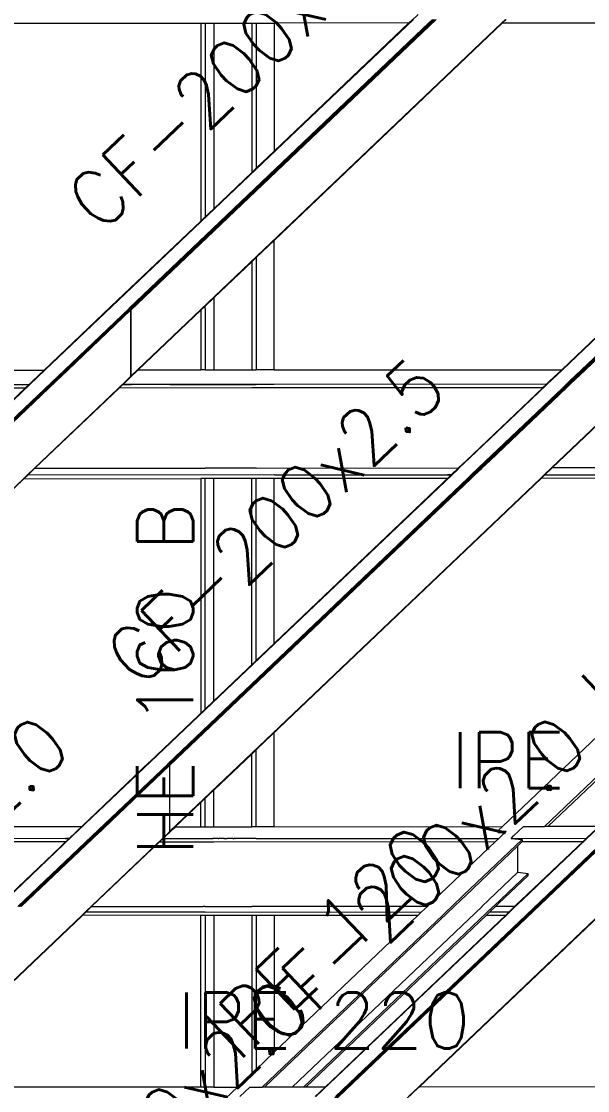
# Model space of a CAD drawing. Header units: millimetres. Extents: x 0 to 42, y 0 to 29.7.
# Drawn here: x 14.018 to 15.572, y 18.514 to 21.444 of the extents above; entities that cross this region are included whole.
import ezdxf
from ezdxf.enums import TextEntityAlignment as Align

# ---------------------------------------------------------------- set-up
doc = ezdxf.new("R2010")
doc.units = ezdxf.units.MM
doc.layers.add('BARRAS_DE_ACERO', color=7, linetype='Continuous', lineweight=9)
doc.layers.add('REFERENCIA_DE_LAS_BARRAS', color=2, linetype='Continuous', lineweight=9)
doc.styles.add('CYPETXT', font='romans__.ttf', dxfattribs={"height": 0.2})

msp = doc.modelspace()

# ---------------------------------------------------------------- linework, layer by layer
at = {"layer": 'BARRAS_DE_ACERO'}
for p, q in [((16.81697, 21.68889), (15.55566, 20.48932)), ((16.8249, 21.68889), (15.56359, 20.48932)), ((14.26511, 20.66251), (15.10682, 21.46304)), ((15.094, 21.44928), (14.26681, 20.66258)), ((15.15684, 21.44931), (14.31911, 20.65258)), ((15.08146, 21.4395), (15.09174, 21.44928)), ((15.14897, 21.44929), (15.13871, 21.43953)), ((15.14383, 21.44175), (15.15177, 21.44931)), ((15.33667, 21.43965), (15.34694, 21.44941)), ((15.33823, 21.43965), (15.34849, 21.44941)), ((15.34895, 21.44941), (15.33869, 21.43965)), ((13.91961, 21.4388), (14.51051, 21.43916)), ((15.14383, 21.44175), (14.31785, 20.6562)), ((14.31881, 20.65449), (15.14893, 21.44397)), ((14.33355, 20.48416), (15.33823, 21.43965)), ((14.51051, 21.43916), (14.52288, 21.43917)), ((14.51051, 21.43916), (14.51051, 20.89651)), ((14.52288, 21.43917), (14.52288, 20.90827)), ((14.54636, 21.43918), (14.65032, 21.43924)), ((14.66268, 21.43925), (14.71212, 21.43928)), ((15.33869, 21.43965), (14.71212, 20.84375)), ((15.33869, 21.43965), (15.82384, 21.43995)), ((15.50306, 20.48929), (15.96364, 20.92733)), ((14.26407, 20.66213), (14.51051, 20.89651)), ((14.66268, 20.79673), (14.65032, 20.78497)), ((14.66268, 20.79673), (14.66268, 20.48877)), ((15.82384, 20.79652), (15.5008, 20.48929)), ((14.0811, 20.48842), (14.26328, 20.66168)), ((14.26467, 20.66247), (14.26511, 20.66251)), ((14.26631, 20.66263), (14.26681, 20.66258)), ((14.52288, 20.66377), (14.54636, 20.6861)), ((15.68063, 20.65973), (15.50142, 20.48929)), ((14.13894, 20.48845), (14.31645, 20.65727)), ((14.31909, 20.65305), (14.14603, 20.48845)), ((14.31625, 20.65733), (14.31482, 20.65776)), ((14.31785, 20.6562), (14.31784, 20.65621)), ((14.31909, 20.65268), (14.31911, 20.65258)), ((14.31909, 20.65268), (14.31909, 20.47178)), ((14.31911, 20.48856), (14.31911, 20.65258)), ((14.51051, 20.65201), (14.51051, 20.48868)), ((15.73486, 20.65748), (15.55805, 20.48932)), ((15.56083, 20.48932), (15.73708, 20.65694)), ((15.7361, 20.65117), (15.56593, 20.48932)), ((13.3988, 20.488), (14.0811, 20.48842)), ((13.82565, 20.19049), (14.13894, 20.48845)), ((14.13679, 20.48845), (13.85476, 20.22022)), ((14.14145, 20.48845), (13.85959, 20.22038)), ((14.14394, 20.48845), (13.86077, 20.21914)), ((14.08313, 20.48842), (14.04139, 20.44872)), ((14.04895, 20.45784), (14.0811, 20.48842)), ((14.04951, 20.45784), (14.08166, 20.48842)), ((14.14603, 20.48845), (14.11387, 20.45787)), ((14.33355, 20.48416), (14.31885, 20.47018)), ((14.31911, 20.47188), (14.31911, 20.48856)), ((14.52288, 20.48869), (14.51051, 20.48868)), ((14.71212, 20.4888), (14.66268, 20.48877)), ((14.71212, 20.4888), (15.5008, 20.48929)), ((15.4597, 20.44961), (15.50142, 20.48929)), ((15.50306, 20.48929), (15.46043, 20.44875)), ((15.46864, 20.4587), (15.5008, 20.48929)), ((15.51906, 20.44959), (15.56083, 20.48932)), ((15.52416, 20.44959), (15.56593, 20.48932)), ((15.52589, 20.45873), (15.55805, 20.48932)), ((15.53143, 20.45873), (15.56359, 20.48932)), ((14.04951, 20.45784), (13.79925, 20.21983)), ((13.86176, 20.2181), (14.11387, 20.45787)), ((14.28513, 20.4391), (14.30499, 20.45799)), ((14.29699, 20.44909), (14.30635, 20.45799)), ((14.29716, 20.4489), (14.30672, 20.45799)), ((14.30623, 20.45917), (14.30499, 20.45799)), ((14.31909, 20.4714), (14.30623, 20.45917)), ((14.30672, 20.45799), (14.31799, 20.46871)), ((14.31847, 20.46938), (14.31843, 20.46934)), ((14.31843, 20.46933), (14.31843, 20.46934)), ((14.31877, 20.4698), (14.31885, 20.47018)), ((14.31885, 20.47018), (14.31909, 20.4714)), ((14.31909, 20.47178), (14.31909, 20.4714)), ((15.53143, 20.45873), (15.28395, 20.22337)), ((15.46864, 20.4587), (15.45908, 20.44961)), ((15.52589, 20.45873), (15.51634, 20.44965)), ((15.54591, 20.28961), (15.7194, 20.4546)), ((14.0291, 20.43896), (12.86759, 20.43826)), ((13.79792, 20.21909), (14.0291, 20.43896)), ((14.04139, 20.44872), (13.79995, 20.2191)), ((14.03938, 20.44874), (14.0291, 20.43896)), ((14.05467, 20.21992), (14.28513, 20.4391)), ((14.05556, 20.21948), (14.29699, 20.44909)), ((14.28693, 20.4391), (14.05575, 20.21924)), ((14.28693, 20.4391), (14.29698, 20.44866)), ((14.65032, 20.43932), (14.28693, 20.4391)), ((14.29698, 20.44866), (14.29712, 20.44886)), ((14.53724, 20.44905), (14.29716, 20.4489)), ((14.51051, 20.44899), (14.32033, 20.44887)), ((14.4258, 20.44895), (14.51811, 20.44901)), ((14.53289, 20.44901), (14.65612, 20.44907)), ((14.53289, 20.44901), (14.5329, 20.44902)), ((14.53724, 20.44902), (14.5329, 20.44902)), ((14.53724, 20.44905), (14.66268, 20.44912)), ((14.65613, 20.44909), (14.53724, 20.44902)), ((15.44878, 20.43981), (14.65032, 20.43932)), ((14.65612, 20.44907), (14.65614, 20.44907)), ((14.65859, 20.4491), (14.65613, 20.44909)), ((14.65859, 20.4491), (14.66268, 20.4491)), ((15.45905, 20.44958), (14.66268, 20.4491)), ((14.7121, 20.44915), (14.66268, 20.44912)), ((15.45908, 20.44961), (14.7121, 20.44915)), ((15.23952, 20.2408), (15.44878, 20.43981)), ((15.27249, 20.22001), (15.50364, 20.43984)), ((15.27488, 20.22001), (15.51154, 20.44508)), ((15.27912, 20.22139), (15.51906, 20.44959)), ((15.30465, 20.24083), (15.51391, 20.43984)), ((15.39381, 20.38694), (15.4597, 20.44961)), ((15.39639, 20.38784), (15.46043, 20.44875)), ((15.44934, 20.44034), (15.44878, 20.43981)), ((15.45905, 20.44958), (15.45903, 20.44956)), ((15.45905, 20.44958), (15.45908, 20.44961)), ((15.70602, 20.43996), (15.47487, 20.22013)), ((15.50364, 20.43984), (15.51395, 20.44965)), ((15.51628, 20.44959), (15.51154, 20.44508)), ((15.52416, 20.44959), (15.51391, 20.43984)), ((15.51634, 20.44965), (15.51628, 20.44959)), ((15.54601, 20.28824), (15.71569, 20.4496)), ((15.39381, 20.38694), (15.24022, 20.24087)), ((15.39639, 20.38784), (15.24877, 20.24745)), ((15.47286, 20.22013), (15.54591, 20.28961)), ((15.47464, 20.22036), (15.54601, 20.28824)), ((14.05467, 20.21992), (14.03412, 20.20038)), ((14.05556, 20.21948), (14.03571, 20.2006)), ((14.05575, 20.21924), (14.03591, 20.20037)), ((14.05575, 20.21924), (14.52289, 20.21952)), ((14.66275, 20.21961), (14.52289, 20.21952)), ((15.2176, 20.21995), (15.19777, 20.20109)), ((15.21825, 20.21997), (15.21992, 20.22156)), ((15.21964, 20.22188), (15.21963, 20.22188)), ((15.21989, 20.21997), (15.24877, 20.24745)), ((15.21992, 20.22156), (15.24022, 20.24087)), ((15.25264, 20.20113), (15.27246, 20.21998)), ((15.25503, 20.20113), (15.27488, 20.22001)), ((15.25782, 20.20113), (15.27767, 20.22001)), ((15.28039, 20.21998), (15.26057, 20.20113)), ((15.26287, 20.2011), (15.2815, 20.21882)), ((15.27249, 20.22001), (15.27246, 20.21998)), ((15.27912, 20.22139), (15.27767, 20.22001)), ((15.28042, 20.22001), (15.28039, 20.21998)), ((15.28042, 20.22001), (15.28242, 20.22191)), ((15.28395, 20.22337), (15.28242, 20.22191)), ((15.28275, 20.22001), (15.30465, 20.24083)), ((15.47283, 20.2201), (15.45299, 20.20124)), ((15.45453, 20.20124), (15.4744, 20.22013)), ((15.47283, 20.2201), (15.47286, 20.22013)), ((15.4744, 20.22013), (15.47464, 20.22036)), ((16.02605, 20.22043), (15.47484, 20.2201)), ((15.47487, 20.22013), (15.47484, 20.2201)), ((14.02385, 20.19061), (13.0207, 19.23656)), ((13.3988, 19.59445), (14.02564, 20.19061)), ((13.67006, 19.85284), (14.02521, 20.19061)), ((14.03412, 20.20038), (14.02385, 20.19061)), ((14.02521, 20.19061), (14.03295, 20.19797)), ((14.02564, 20.19061), (14.03591, 20.20037)), ((14.02564, 20.19061), (14.51051, 20.1909)), ((14.03295, 20.19797), (14.03548, 20.20038)), ((14.03571, 20.2006), (14.03548, 20.20038)), ((14.71293, 20.20078), (14.03591, 20.20037)), ((15.2127, 20.21469), (14.37115, 19.41433)), ((15.24235, 20.19134), (14.4204, 19.40962)), ((14.42229, 19.40915), (15.24474, 20.19134)), ((14.42485, 19.40631), (15.25028, 20.19134)), ((14.42515, 19.22369), (15.4427, 20.19146)), ((14.42515, 19.40439), (15.25261, 20.19134)), ((14.43731, 19.23382), (15.45208, 20.19891)), ((14.51051, 20.1909), (14.51051, 19.54747)), ((14.65032, 19.62335), (15.24753, 20.19134)), ((15.44473, 20.19146), (14.71212, 19.49471)), ((15.18748, 20.20108), (15.19777, 20.20109)), ((15.19775, 20.20107), (15.18749, 20.19131)), ((15.19775, 20.20107), (15.19777, 20.20109)), ((15.2139, 20.21428), (15.20003, 20.20109)), ((15.25261, 20.2011), (15.24235, 20.19134)), ((15.24474, 20.19134), (15.255, 20.2011)), ((15.24753, 20.19134), (15.25779, 20.2011)), ((15.25583, 20.19662), (15.25028, 20.19134)), ((15.25264, 20.20113), (15.25261, 20.2011)), ((15.26287, 20.2011), (15.25261, 20.19134)), ((15.25503, 20.20113), (15.255, 20.2011)), ((15.25583, 20.19662), (15.26054, 20.2011)), ((15.25782, 20.20113), (15.25779, 20.2011)), ((15.26054, 20.2011), (15.26057, 20.20113)), ((15.45297, 20.20122), (15.4427, 20.19146)), ((15.45499, 20.20122), (15.44473, 20.19146)), ((15.45451, 20.20122), (15.45208, 20.19891)), ((15.45297, 20.20122), (15.45299, 20.20124)), ((15.45451, 20.20122), (15.45453, 20.20124)), ((15.46318, 19.23734), (16.46703, 20.19208)), ((14.71212, 19.73921), (14.66268, 19.69219)), ((14.66268, 19.69219), (14.65032, 19.68043)), ((14.65032, 19.68043), (14.54636, 19.58156)), ((14.42389, 19.40801), (14.65032, 19.62335)), ((14.54636, 19.58156), (14.52288, 19.55923)), ((14.36899, 19.41265), (14.14982, 19.20421)), ((14.36932, 19.4135), (14.18329, 19.23657)), ((14.2118, 19.21076), (14.42086, 19.40958)), ((14.21395, 19.21076), (14.42249, 19.40909)), ((14.42388, 19.40802), (14.21647, 19.21076)), ((14.42507, 19.40481), (14.22419, 19.21374)), ((14.36899, 19.41265), (14.37071, 19.41429)), ((14.36932, 19.4135), (14.37014, 19.41397)), ((14.42086, 19.40958), (14.4204, 19.40962)), ((14.42229, 19.40915), (14.42086, 19.40958)), ((14.42481, 19.40654), (14.42485, 19.40631)), ((14.42513, 19.40487), (14.42485, 19.40631)), ((14.42513, 19.4045), (14.42515, 19.40439)), ((14.18329, 19.23657), (13.3988, 19.23609)), ((14.14927, 19.20422), (14.18329, 19.23657)), ((14.19426, 19.00365), (14.42512, 19.22321)), ((14.42453, 19.22122), (14.43448, 19.23067)), ((14.42489, 19.22201), (14.43731, 19.23382)), ((14.42512, 19.22319), (14.42489, 19.22201)), ((14.42512, 19.22321), (14.42512, 19.22319)), ((14.42513, 19.2367), (14.42513, 19.22361)), ((14.42513, 19.22361), (14.42515, 19.22369)), ((14.43448, 19.23067), (14.44002, 19.23595)), ((14.44002, 19.23595), (14.4408, 19.23669)), ((14.44082, 19.23671), (14.4408, 19.23669)), ((14.44082, 19.23671), (14.44084, 19.23671)), ((14.51051, 19.23675), (14.52288, 19.23676)), ((14.52288, 19.23676), (14.54636, 19.23677)), ((14.54636, 19.23677), (14.65032, 19.23683)), ((14.66268, 19.23684), (14.65032, 19.23683)), ((14.71212, 19.23687), (15.33823, 19.23725)), ((15.32677, 19.22107), (15.32677, 19.22636)), ((15.34865, 19.22416), (15.34542, 19.22109)), ((15.34865, 19.22416), (15.34718, 19.22431)), ((15.3961, 19.23729), (15.36894, 19.21146)), ((15.39443, 19.03746), (15.60467, 19.23742)), ((15.40306, 18.99466), (15.65834, 19.23745)), ((15.46318, 19.23734), (15.45398, 19.23733)), ((15.60265, 19.23742), (15.46318, 19.23734)), ((14.13999, 19.19539), (13.23304, 19.19484)), ((13.95333, 19.01787), (14.13999, 19.19539)), ((14.14982, 19.20421), (13.9541, 19.01807)), ((13.97816, 19.03955), (14.15814, 19.21073)), ((14.2118, 19.21076), (14.00904, 19.01792)), ((14.01118, 19.01792), (14.21395, 19.21076)), ((14.0137, 19.01792), (14.21647, 19.21076)), ((14.0162, 19.01792), (14.21896, 19.21076)), ((14.01828, 19.01792), (14.21339, 19.20347)), ((14.13865, 19.20419), (14.1386, 19.20419)), ((14.13865, 19.20419), (14.13998, 19.20419)), ((14.14925, 19.2042), (14.13999, 19.19539)), ((14.22099, 19.21071), (14.21339, 19.20347)), ((14.21896, 19.21076), (14.22, 19.21175)), ((14.221, 19.21071), (14.22099, 19.21071)), ((14.22179, 19.21147), (14.221, 19.21071)), ((14.22378, 19.21336), (14.22259, 19.21223)), ((14.22418, 19.21374), (14.22378, 19.21336)), ((14.22419, 19.21374), (14.22418, 19.21374)), ((14.4069, 19.20417), (14.39783, 19.19554)), ((14.39783, 19.19554), (14.51051, 19.19561)), ((14.40703, 19.20436), (14.4069, 19.20417)), ((14.42126, 19.21789), (14.40703, 19.20436)), ((14.40703, 19.20436), (14.54271, 19.20444)), ((14.42126, 19.21789), (14.42357, 19.22009)), ((14.42357, 19.22009), (14.42403, 19.22052)), ((14.42403, 19.22052), (14.42449, 19.22116)), ((14.42453, 19.22122), (14.42449, 19.22116)), ((14.42481, 19.22161), (14.42453, 19.22122)), ((14.51051, 19.19561), (14.54636, 19.19563)), ((14.54283, 19.20444), (14.54282, 19.20444)), ((14.54288, 19.20444), (14.54283, 19.20444)), ((14.54288, 19.20444), (14.54292, 19.20444)), ((14.54292, 19.20444), (14.54293, 19.20444)), ((14.54293, 19.20444), (14.54298, 19.20444)), ((14.54312, 19.20444), (14.54308, 19.20444)), ((14.54313, 19.20444), (14.54312, 19.20444)), ((14.54313, 19.20444), (14.54318, 19.20444)), ((14.54318, 19.20444), (14.54323, 19.20444)), ((14.54328, 19.20444), (14.54327, 19.20444)), ((14.54338, 19.20444), (14.54343, 19.20444)), ((14.54343, 19.20444), (14.54348, 19.20444)), ((14.54352, 19.20444), (14.54348, 19.20444)), ((14.54352, 19.20444), (14.54353, 19.20444)), ((14.54353, 19.20444), (14.54358, 19.20444)), ((14.54358, 19.20444), (14.54362, 19.20444)), ((14.54362, 19.20444), (14.54363, 19.20444)), ((14.54363, 19.20444), (14.54368, 19.20444)), ((14.54368, 19.20444), (14.54373, 19.20444)), ((14.54373, 19.20444), (14.54377, 19.20444)), ((14.54377, 19.20444), (14.54378, 19.20444)), ((14.54378, 19.20444), (14.54383, 19.20444)), ((14.54383, 19.20444), (14.54387, 19.20444)), ((14.54393, 19.20444), (14.54398, 19.20444)), ((14.54398, 19.20444), (14.54402, 19.20444)), ((14.54403, 19.20444), (14.54402, 19.20444)), ((14.54408, 19.20444), (14.54403, 19.20444)), ((14.54408, 19.20444), (14.54412, 19.20444)), ((14.54412, 19.20444), (14.54413, 19.20444)), ((14.54418, 19.20444), (14.54413, 19.20444)), ((14.54418, 19.20444), (14.54423, 19.20444)), ((14.54423, 19.20444), (14.54427, 19.20444)), ((14.54428, 19.20444), (14.54427, 19.20444)), ((14.54428, 19.20444), (14.54433, 19.20444)), ((14.54433, 19.20444), (14.54437, 19.20444)), ((14.54437, 19.20444), (14.54438, 19.20444)), ((14.54443, 19.20444), (14.54438, 19.20444)), ((14.54443, 19.20444), (14.54448, 19.20444)), ((14.54448, 19.20444), (14.54452, 19.20444)), ((14.54453, 19.20444), (14.54452, 19.20444)), ((14.54468, 19.20444), (14.54463, 19.20444)), ((14.54468, 19.20444), (14.54473, 19.20444)), ((14.54473, 19.20444), (14.54477, 19.20444)), ((14.54478, 19.20444), (14.54477, 19.20444)), ((14.54478, 19.20444), (14.54483, 19.20444)), ((14.54483, 19.20444), (14.54487, 19.20444)), ((14.54487, 19.20444), (14.54488, 19.20444)), ((14.54493, 19.20444), (14.54488, 19.20444)), ((14.54493, 19.20444), (14.54498, 19.20444)), ((14.54503, 19.20444), (14.54502, 19.20444)), ((14.54518, 19.20444), (14.54513, 19.20444)), ((14.54523, 19.20444), (14.54518, 19.20444)), ((14.54523, 19.20444), (14.54527, 19.20444)), ((14.54528, 19.20444), (14.54527, 19.20444)), ((14.54528, 19.20444), (14.54533, 19.20444)), ((14.54533, 19.20444), (14.54537, 19.20444)), ((14.54537, 19.20444), (14.54538, 19.20444)), ((14.54543, 19.20444), (14.54538, 19.20444)), ((14.54543, 19.20444), (14.54548, 19.20444)), ((14.54548, 19.20444), (14.54552, 19.20444)), ((14.54553, 19.20444), (14.54552, 19.20444)), ((14.54553, 19.20444), (14.54558, 19.20444)), ((14.54558, 19.20444), (14.54562, 19.20444)), ((14.54562, 19.20444), (14.54563, 19.20444)), ((14.54568, 19.20444), (14.54563, 19.20444)), ((14.54568, 19.20444), (14.54573, 19.20444)), ((14.54573, 19.20444), (14.54577, 19.20444)), ((14.54583, 19.20444), (14.54587, 19.20444)), ((14.54587, 19.20444), (14.54588, 19.20444)), ((14.54593, 19.20444), (14.54588, 19.20444)), ((14.54598, 19.20444), (14.54593, 19.20444)), ((14.54603, 19.20444), (14.54598, 19.20444)), ((14.54613, 19.20444), (14.54603, 19.20444)), ((14.54698, 19.20444), (14.54613, 19.20444)), ((14.54698, 19.20444), (14.54741, 19.20444)), ((14.54772, 19.20444), (14.54741, 19.20444)), ((14.54802, 19.20444), (14.54772, 19.20444)), ((14.54832, 19.20444), (14.54802, 19.20444)), ((14.54862, 19.20444), (14.54832, 19.20444)), ((14.54892, 19.20444), (14.54862, 19.20444)), ((14.54922, 19.20444), (14.54892, 19.20444)), ((14.54952, 19.20444), (14.54922, 19.20444)), ((14.54982, 19.20444), (14.54952, 19.20444)), ((14.55012, 19.20444), (14.54982, 19.20444)), ((14.55042, 19.20444), (14.55012, 19.20444)), ((14.55072, 19.20444), (14.55042, 19.20444)), ((14.55102, 19.20444), (14.55072, 19.20444)), ((14.55132, 19.20444), (14.55102, 19.20444)), ((14.55162, 19.20444), (14.55132, 19.20444)), ((14.55192, 19.20444), (14.55162, 19.20444)), ((14.55222, 19.20444), (14.55192, 19.20444)), ((14.55252, 19.20444), (14.55222, 19.20444)), ((14.55282, 19.20444), (14.55252, 19.20444)), ((14.55311, 19.20444), (14.55282, 19.20444)), ((14.5534, 19.20444), (14.55311, 19.20444)), ((14.55369, 19.20444), (14.5534, 19.20444)), ((14.55398, 19.20444), (14.55369, 19.20444)), ((14.55427, 19.20444), (14.55398, 19.20444)), ((14.55456, 19.20444), (14.55427, 19.20444)), ((14.55485, 19.20444), (14.55456, 19.20444)), ((14.55514, 19.20444), (14.55485, 19.20444)), ((14.55543, 19.20444), (14.55514, 19.20444)), ((14.55572, 19.20444), (14.55543, 19.20444)), ((14.55601, 19.20444), (14.55572, 19.20444)), ((14.5563, 19.20444), (14.55601, 19.20444)), ((14.55659, 19.20444), (14.5563, 19.20444)), ((14.55687, 19.20444), (14.55659, 19.20444)), ((14.55715, 19.20444), (14.55687, 19.20444)), ((14.55743, 19.20444), (14.55715, 19.20444)), ((14.55771, 19.20444), (14.55743, 19.20444)), ((14.55799, 19.20444), (14.55771, 19.20444)), ((14.55827, 19.20444), (14.55799, 19.20444)), ((14.55855, 19.20444), (14.55827, 19.20444)), ((14.55855, 19.20444), (14.5602, 19.20444)), ((14.56037, 19.20444), (14.5602, 19.20444)), ((14.56128, 19.20444), (14.56037, 19.20444)), ((14.56155, 19.20444), (14.56128, 19.20444)), ((14.56182, 19.20444), (14.56155, 19.20444)), ((14.56209, 19.20444), (14.56182, 19.20444)), ((14.56236, 19.20444), (14.56209, 19.20444)), ((14.56263, 19.20444), (14.56236, 19.20444)), ((14.5629, 19.20444), (14.56263, 19.20444)), ((14.56317, 19.20444), (14.5629, 19.20444)), ((14.56344, 19.20444), (14.56317, 19.20444)), ((14.56371, 19.20444), (14.56344, 19.20444)), ((14.56398, 19.20444), (14.56371, 19.20444)), ((14.56425, 19.20444), (14.56398, 19.20444)), ((14.56452, 19.20444), (14.56425, 19.20444)), ((14.56479, 19.20444), (14.56452, 19.20444)), ((14.56506, 19.20444), (14.56479, 19.20444)), ((14.56533, 19.20444), (14.56506, 19.20444)), ((14.56559, 19.20444), (14.56533, 19.20444)), ((14.56585, 19.20444), (14.56559, 19.20444)), ((14.5661, 19.20444), (14.56585, 19.20444)), ((14.56635, 19.20444), (14.5661, 19.20444)), ((14.5666, 19.20444), (14.56635, 19.20444)), ((14.56685, 19.20444), (14.5666, 19.20444)), ((14.5671, 19.20444), (14.56685, 19.20444)), ((14.56735, 19.20444), (14.5671, 19.20444)), ((14.5676, 19.20444), (14.56735, 19.20444)), ((14.56785, 19.20444), (14.5676, 19.20444)), ((14.5681, 19.20444), (14.56785, 19.20444)), ((14.56835, 19.20444), (14.5681, 19.20444)), ((14.5686, 19.20444), (14.56835, 19.20444)), ((14.56885, 19.20444), (14.5686, 19.20444)), ((14.5691, 19.20444), (14.56885, 19.20444)), ((14.56935, 19.20444), (14.5691, 19.20444)), ((14.5696, 19.20444), (14.56935, 19.20444)), ((14.56985, 19.20444), (14.5696, 19.20444)), ((14.5701, 19.20444), (14.56985, 19.20444)), ((14.57035, 19.20444), (14.5701, 19.20444)), ((14.5706, 19.20444), (14.57035, 19.20444)), ((14.57085, 19.20444), (14.5706, 19.20444)), ((14.5711, 19.20444), (14.57085, 19.20444)), ((14.57135, 19.20444), (14.5711, 19.20444)), ((14.5716, 19.20444), (14.57135, 19.20444)), ((14.57185, 19.20444), (14.5716, 19.20444)), ((14.5721, 19.20444), (14.57185, 19.20444)), ((14.57235, 19.20444), (14.5721, 19.20444)), ((14.57259, 19.20444), (14.57235, 19.20444)), ((14.57283, 19.20444), (14.57259, 19.20444)), ((14.57307, 19.20444), (14.57283, 19.20444)), ((14.57331, 19.20444), (14.57307, 19.20444)), ((14.57355, 19.20444), (14.57331, 19.20444)), ((14.57379, 19.20444), (14.57355, 19.20444)), ((14.57403, 19.20444), (14.57379, 19.20444)), ((14.57427, 19.20444), (14.57403, 19.20444)), ((14.57589, 19.20444), (14.57566, 19.20444)), ((14.57612, 19.20444), (14.57589, 19.20444)), ((14.57635, 19.20444), (14.57612, 19.20444)), ((14.5824, 19.20444), (14.58218, 19.20444)), ((14.58262, 19.20444), (14.5824, 19.20444)), ((14.58284, 19.20444), (14.58262, 19.20444)), ((14.58306, 19.20444), (14.58284, 19.20444)), ((14.58328, 19.20444), (14.58306, 19.20444)), ((14.58349, 19.20444), (14.58328, 19.20444)), ((14.5837, 19.20444), (14.58349, 19.20444)), ((14.58391, 19.20444), (14.5837, 19.20444)), ((14.58412, 19.20444), (14.58391, 19.20444)), ((14.58433, 19.20444), (14.58412, 19.20444)), ((14.58454, 19.20444), (14.58433, 19.20444)), ((14.58475, 19.20444), (14.58454, 19.20444)), ((14.58496, 19.20444), (14.58475, 19.20444)), ((14.58517, 19.20444), (14.58496, 19.20444)), ((14.58538, 19.20444), (14.58517, 19.20444)), ((14.58558, 19.20444), (14.58538, 19.20444)), ((14.58578, 19.20444), (14.58558, 19.20444)), ((14.58598, 19.20444), (14.58578, 19.20444)), ((14.58618, 19.20444), (14.58598, 19.20444)), ((14.58638, 19.20444), (14.58618, 19.20444)), ((14.58658, 19.20444), (14.58638, 19.20444)), ((14.58678, 19.20444), (14.58658, 19.20444)), ((14.58698, 19.20444), (14.58678, 19.20444)), ((14.58718, 19.20444), (14.58698, 19.20444)), ((14.58738, 19.20444), (14.58718, 19.20444)), ((14.58758, 19.20444), (14.58738, 19.20444)), ((14.58778, 19.20444), (14.58758, 19.20444)), ((14.58798, 19.20444), (14.58778, 19.20444)), ((14.58818, 19.20444), (14.58798, 19.20444)), ((14.58838, 19.20444), (14.58818, 19.20444)), ((14.58858, 19.20444), (14.58838, 19.20444)), ((14.58878, 19.20444), (14.58858, 19.20444)), ((14.58898, 19.20444), (14.58878, 19.20444)), ((14.58918, 19.20444), (14.58898, 19.20444)), ((14.58938, 19.20444), (14.58918, 19.20444)), ((14.58958, 19.20444), (14.58938, 19.20444)), ((14.58978, 19.20444), (14.58958, 19.20444)), ((14.58998, 19.20444), (14.58978, 19.20444)), ((14.59018, 19.20444), (14.58998, 19.20444)), ((14.59038, 19.20444), (14.59018, 19.20444)), ((14.59058, 19.20444), (14.59038, 19.20444)), ((14.59078, 19.20444), (14.59058, 19.20444)), ((14.59098, 19.20444), (14.59078, 19.20444)), ((14.59118, 19.20444), (14.59098, 19.20444)), ((14.59138, 19.20444), (14.59118, 19.20444)), ((14.59158, 19.20444), (14.59138, 19.20444)), ((14.59178, 19.20444), (14.59158, 19.20444)), ((14.59197, 19.20444), (14.59178, 19.20444)), ((14.59216, 19.20444), (14.59197, 19.20444)), ((14.59235, 19.20444), (14.59216, 19.20444)), ((14.59253, 19.20444), (14.59235, 19.20444)), ((14.59271, 19.20444), (14.59253, 19.20444)), ((14.59289, 19.20444), (14.59271, 19.20444)), ((14.59307, 19.20444), (14.59289, 19.20444)), ((14.59325, 19.20444), (14.59307, 19.20444)), ((14.59343, 19.20444), (14.59325, 19.20444)), ((14.59361, 19.20444), (14.59343, 19.20444)), ((14.59379, 19.20444), (14.59361, 19.20444)), ((14.59397, 19.20444), (14.59379, 19.20444)), ((14.59415, 19.20444), (14.59397, 19.20444)), ((14.59433, 19.20444), (14.59415, 19.20444)), ((14.59451, 19.20444), (14.59433, 19.20444)), ((14.59469, 19.20444), (14.59451, 19.20444)), ((14.59487, 19.20444), (14.59469, 19.20444)), ((14.59505, 19.20444), (14.59487, 19.20444)), ((14.59523, 19.20444), (14.59505, 19.20444)), ((14.59541, 19.20444), (14.59523, 19.20444)), ((14.59559, 19.20444), (14.59541, 19.20444)), ((14.59577, 19.20444), (14.59559, 19.20444)), ((14.59595, 19.20444), (14.59577, 19.20444)), ((14.59595, 19.20444), (14.59613, 19.20444)), ((14.59631, 19.20444), (14.59613, 19.20444)), ((14.59649, 19.20444), (14.59631, 19.20444)), ((14.59667, 19.20444), (14.59649, 19.20444)), ((14.59685, 19.20444), (14.59667, 19.20444)), ((14.59703, 19.20444), (14.59685, 19.20444)), ((14.59721, 19.20444), (14.59703, 19.20444)), ((14.59739, 19.20444), (14.59721, 19.20444)), ((14.59757, 19.20444), (14.59739, 19.20444)), ((14.59775, 19.20444), (14.59757, 19.20444)), ((14.59793, 19.20444), (14.59775, 19.20444)), ((14.59811, 19.20444), (14.59793, 19.20444)), ((14.59829, 19.20444), (14.59811, 19.20444)), ((14.59846, 19.20444), (14.59829, 19.20444)), ((14.59863, 19.20444), (14.59846, 19.20444)), ((14.5988, 19.20444), (14.59863, 19.20444)), ((14.59897, 19.20444), (14.5988, 19.20444)), ((14.59897, 19.20444), (14.59914, 19.20444)), ((14.59914, 19.20444), (14.59931, 19.20444)), ((14.59931, 19.20444), (14.59948, 19.20444)), ((14.59965, 19.20444), (14.59948, 19.20444)), ((14.59965, 19.20444), (14.59982, 19.20444)), ((14.59982, 19.20444), (14.59999, 19.20444)), ((14.60016, 19.20444), (14.59999, 19.20444)), ((14.60016, 19.20444), (14.60033, 19.20444)), ((14.60033, 19.20444), (14.6005, 19.20444)), ((14.6005, 19.20444), (14.60067, 19.20444)), ((14.60067, 19.20444), (14.60084, 19.20444)), ((14.60084, 19.20444), (14.60101, 19.20444)), ((14.60101, 19.20444), (14.60118, 19.20444)), ((14.60118, 19.20444), (14.60134, 19.20444)), ((14.60166, 19.20444), (14.60134, 19.20444)), ((14.60166, 19.20444), (14.60169, 19.20444)), ((14.60209, 19.20444), (14.60169, 19.20444)), ((14.60209, 19.20444), (14.60257, 19.20444)), ((14.60401, 19.20444), (14.60495, 19.20444)), ((14.66274, 19.20451), (14.60495, 19.20444)), ((14.66274, 19.20451), (15.32841, 19.20492)), ((15.62649, 19.20511), (15.08942, 18.69434)), ((15.15043, 19.03564), (15.31914, 19.1961)), ((15.39252, 19.20188), (15.23162, 19.04885)), ((15.32677, 19.22107), (15.34542, 19.22109)), ((15.33527, 19.21144), (15.32841, 19.20492)), ((15.33527, 19.21144), (15.34542, 19.22109)), ((15.36208, 19.20494), (15.36894, 19.21146)), ((15.36208, 19.20494), (15.36909, 19.20494)), ((15.36208, 19.20494), (15.39252, 19.20188)), ((15.55935, 19.19624), (15.37271, 19.01874)), ((15.39252, 19.20188), (15.39252, 19.19614)), ((15.39279, 19.19614), (15.55935, 19.19624)), ((15.55935, 19.19624), (15.56863, 19.20507)), ((15.23676, 19.04775), (15.38026, 19.18423)), ((15.38026, 19.11189), (15.38026, 19.18423)), ((15.38026, 19.11189), (15.30017, 19.03573)), ((15.40861, 19.10904), (15.31541, 19.02041)), ((15.38026, 19.11189), (15.40861, 19.10904)), ((15.4086, 19.10305), (15.40861, 19.10904)), ((15.32677, 19.02522), (15.4086, 19.10305)), ((14.21098, 19.01825), (14.26721, 19.07173)), ((15.19985, 19.01864), (15.23162, 19.04885)), ((15.23676, 19.04775), (15.22407, 19.03568)), ((14.21098, 19.01825), (14.19491, 19.00297)), ((14.21119, 19.01804), (14.19511, 19.00275)), ((14.52288, 19.01822), (14.51679, 19.01822)), ((14.52288, 19.01822), (14.52508, 19.01822)), ((14.71272, 19.01834), (14.6504, 19.0183)), ((15.20614, 19.01862), (14.68517, 18.52315)), ((15.28223, 19.01867), (14.76128, 18.5232)), ((14.79262, 18.52322), (15.3136, 19.01869)), ((15.11644, 19.00332), (15.13249, 19.01858)), ((15.13251, 19.0186), (15.15043, 19.03564)), ((15.18378, 19.00336), (15.19983, 19.01862)), ((15.19985, 19.01864), (15.19983, 19.01862)), ((15.20616, 19.01864), (15.20614, 19.01862)), ((15.22407, 19.03568), (15.22342, 19.03506)), ((15.28223, 19.01867), (15.28225, 19.01869)), ((15.28225, 19.01869), (15.28404, 19.02039)), ((15.31362, 19.01871), (15.3136, 19.01869)), ((15.31362, 19.01871), (15.31541, 19.02041)), ((15.31994, 19.01871), (15.32677, 19.02522)), ((15.31994, 19.01871), (15.3727, 19.01874)), ((15.3572, 19.00346), (15.37327, 19.01874)), ((15.36901, 19.01329), (15.39443, 19.03746)), ((15.3727, 19.01874), (15.37271, 19.01873)), ((15.37271, 19.01873), (15.3727, 19.01873)), ((15.37327, 19.01874), (15.38189, 19.02694)), ((15.39118, 19.03578), (15.38189, 19.02694)), ((14.18539, 18.99391), (13.67191, 18.50556)), ((13.6884, 18.52255), (14.18401, 18.99391)), ((13.6902, 18.52255), (14.18582, 18.99391)), ((14.18401, 18.99391), (14.19331, 19.00275)), ((14.19468, 19.00275), (14.18539, 18.99391)), ((14.19426, 19.00365), (14.19331, 19.00275)), ((14.19468, 19.00275), (14.19491, 19.00297)), ((14.19509, 19.00273), (14.1951, 19.00274)), ((14.52308, 19.00295), (14.19511, 19.00275)), ((14.52308, 19.00295), (15.11644, 19.00332)), ((14.54636, 18.99413), (14.54636, 18.52307)), ((14.65032, 18.9942), (14.65032, 18.56001)), ((14.66268, 18.99421), (14.66268, 18.57176)), ((15.17449, 18.99452), (14.67884, 18.52315)), ((14.71212, 18.99424), (14.71212, 18.61878)), ((14.79893, 18.52322), (15.29459, 18.9946)), ((14.82512, 18.49742), (15.34792, 18.99463)), ((14.82659, 18.49742), (15.34939, 18.99463)), ((14.85173, 18.52325), (15.34736, 18.99463)), ((15.0884, 18.69541), (15.40306, 18.99466)), ((15.10715, 18.99448), (15.11644, 19.00332)), ((15.10849, 18.52408), (15.61269, 19.00361)), ((15.60477, 18.99478), (15.10915, 18.52341)), ((15.6052, 18.99478), (15.10958, 18.52341)), ((15.17449, 18.99452), (15.18378, 19.00336)), ((15.34736, 18.99463), (15.35661, 19.00343)), ((15.35717, 19.00343), (15.34792, 18.99463)), ((15.35864, 19.00343), (15.34939, 18.99463)), ((15.35717, 19.00343), (15.3572, 19.00346)), ((15.35864, 19.00343), (15.35867, 19.00346)), ((15.35867, 19.00346), (15.36901, 19.01329)), ((15.0884, 18.69541), (14.88025, 18.49745)), ((15.09101, 18.69347), (14.68214, 18.30461)), ((14.90957, 18.52329), (15.08941, 18.69433)), ((15.08942, 18.69434), (15.08941, 18.69433)), ((14.61152, 18.52311), (14.65032, 18.56001)), ((14.51051, 18.52305), (13.6902, 18.52255)), ((14.52288, 18.52306), (14.51051, 18.52305)), ((14.54636, 18.52307), (14.52288, 18.52306)), ((14.54636, 18.52307), (14.61152, 18.52311)), ((14.57754, 18.49079), (14.61152, 18.52311)), ((14.64519, 18.52313), (14.61802, 18.49729)), ((14.64519, 18.52313), (14.67884, 18.52315)), ((14.68517, 18.52315), (14.67884, 18.52315)), ((14.90957, 18.52329), (14.67964, 18.30461)), ((14.76128, 18.5232), (14.68517, 18.52315)), ((14.79262, 18.52322), (14.76128, 18.5232)), ((14.79893, 18.52322), (14.79262, 18.52322)), ((14.85173, 18.52325), (14.79893, 18.52322)), ((14.85173, 18.52325), (14.82456, 18.49742)), ((15.0755, 18.49108), (15.10931, 18.52323)), ((15.10849, 18.52408), (15.08061, 18.49757)), ((15.10915, 18.52341), (15.08961, 18.50484)), ((15.10931, 18.52323), (15.1095, 18.52341)), ((15.10958, 18.52341), (15.1095, 18.52341))]:
    msp.add_line(p, q, dxfattribs=at)
for points in [[(14.31436, 20.65781), (15.13632, 21.43953), (15.14639, 21.44911)], [(15.13871, 21.43953), (14.31625, 20.65733), (14.31645, 20.65727)], [(14.31909, 20.47178), (14.31911, 20.47188), (15.33667, 21.43965)], [(14.52288, 21.43917), (14.54636, 21.43918), (14.54636, 20.9306)], [(14.65032, 21.43924), (14.66268, 21.43925), (14.66268, 21.04123), (14.71212, 21.08825), (15.08146, 21.4395), (14.71212, 21.43928), (14.71212, 21.08825)], [(14.65032, 21.43924), (14.65032, 21.02947), (14.66268, 21.04123)], [(14.65032, 21.02947), (14.54636, 20.9306), (14.52288, 20.90827), (14.51051, 20.89651)], [(14.71212, 20.4888), (14.71212, 20.84375), (14.66268, 20.79673)], [(14.54636, 20.6861), (14.65032, 20.78497), (14.65032, 20.48876), (14.66268, 20.48877)], [(14.08166, 20.48842), (14.26467, 20.66247), (14.26407, 20.66213), (14.26328, 20.66168)], [(14.08313, 20.48842), (14.26631, 20.66263), (14.26511, 20.66251)], [(14.52288, 20.65586), (14.52288, 20.66377), (14.51051, 20.65201)], [(14.54636, 20.6861), (14.54636, 20.4887), (14.65032, 20.48876)], [(14.13679, 20.48845), (14.31482, 20.65776), (14.31436, 20.65781)], [(14.14145, 20.48845), (14.31784, 20.65621), (14.31645, 20.65727)], [(14.14394, 20.48845), (14.31877, 20.65472), (14.31785, 20.6562)], [(14.31909, 20.65268), (14.31909, 20.65305), (14.31881, 20.65449), (14.31877, 20.65472)], [(14.51051, 20.65201), (14.33866, 20.48857), (14.51051, 20.48868)], [(14.52288, 20.65586), (14.52288, 20.48869), (14.54636, 20.4887)], [(14.3374, 20.48738), (14.31848, 20.46938), (14.31847, 20.46938), (14.31877, 20.4698), (14.30635, 20.45799)], [(14.3374, 20.48738), (14.33742, 20.48741), (14.33847, 20.4884)], [(14.33847, 20.4884), (14.33864, 20.48857), (14.33866, 20.48857)], [(15.55566, 20.48932), (15.5235, 20.45873), (15.51395, 20.44965)], [(13.3988, 20.44834), (14.03938, 20.44874), (14.04895, 20.45784)], [(14.31843, 20.46933), (14.31804, 20.46878), (14.31799, 20.46871)], [(14.29714, 20.44888), (14.29712, 20.44886), (14.32033, 20.44887)], [(14.4258, 20.44895), (14.29714, 20.44888), (14.29716, 20.4489)], [(14.51051, 20.44899), (14.53289, 20.44901), (14.52288, 20.44901), (14.51811, 20.44901)], [(14.7121, 20.44911), (14.66268, 20.44908), (14.65614, 20.44907)], [(15.44934, 20.44034), (15.45903, 20.44956), (14.7121, 20.44911)], [(14.66275, 20.21961), (15.2176, 20.21995), (15.21964, 20.22188), (15.23952, 20.2408)], [(15.2127, 20.21469), (15.21823, 20.21995), (15.21825, 20.21997)], [(15.2139, 20.21428), (15.21986, 20.21995), (15.21989, 20.21997)], [(15.28275, 20.22001), (15.28272, 20.21998), (15.2815, 20.21882)], [(15.47484, 20.2201), (15.45499, 20.20122), (15.82384, 20.20144), (15.86007, 20.20146)], [(15.20003, 20.20109), (14.37285, 19.4144), (14.37235, 19.41445)], [(14.52288, 19.55923), (14.52288, 20.19091), (14.51051, 20.1909)], [(14.54636, 19.58156), (14.54636, 20.19092), (14.52288, 20.19091)], [(14.65032, 19.68043), (14.65032, 20.19098), (14.54636, 20.19092)], [(14.66268, 19.69219), (14.66268, 20.19099), (14.65032, 20.19098)], [(14.71212, 19.73921), (14.71212, 20.19102), (14.66268, 20.19099)], [(14.71212, 19.73921), (15.18749, 20.19131), (14.71212, 20.19102)], [(14.71293, 20.20078), (15.19775, 20.20107), (15.18748, 20.20108)], [(15.82384, 19.6991), (15.82384, 20.19169), (15.44473, 20.19146)], [(15.8362, 19.71086), (15.82384, 19.6991), (15.33823, 19.23725)], [(14.52288, 19.55923), (14.51051, 19.54747), (14.37014, 19.41397), (14.37071, 19.41429)], [(14.71212, 19.23687), (14.71212, 19.49471), (14.66268, 19.44769)], [(14.65032, 19.23683), (14.65032, 19.43593), (14.54636, 19.33706)], [(14.71212, 19.23687), (14.66268, 19.23684), (14.66268, 19.44769), (14.65032, 19.43593)], [(14.15814, 19.21073), (14.37235, 19.41445), (14.37115, 19.41433), (14.37071, 19.41429)], [(14.42388, 19.40802), (14.42389, 19.40801), (14.42481, 19.40654), (14.22, 19.21175)], [(14.42229, 19.40915), (14.42249, 19.40909), (14.42388, 19.40802)], [(14.42513, 19.4045), (14.42513, 19.40487), (14.42507, 19.40481)], [(14.42513, 19.4045), (14.42513, 19.27875), (14.42513, 19.2367)], [(14.42515, 19.40439), (14.42515, 19.29544), (14.42515, 19.27744)], [(15.3961, 19.23729), (15.45398, 19.23733), (15.62173, 19.39688)], [(14.52288, 19.23676), (14.52288, 19.31473), (14.51051, 19.30297)], [(14.54636, 19.23677), (14.54636, 19.33706), (14.52288, 19.31473)], [(14.42515, 19.27744), (14.42515, 19.2367), (14.42515, 19.22369)], [(14.42512, 19.22321), (14.42513, 19.22322), (14.42513, 19.22361)], [(15.33823, 19.23725), (15.32677, 19.22636), (15.34718, 19.22431)], [(15.39118, 19.03578), (15.57604, 19.21159), (15.6032, 19.23742)], [(14.1386, 19.20419), (13.337, 19.2037), (13.33596, 19.2037)], [(14.14925, 19.2042), (14.14927, 19.20422), (14.13998, 19.20421)], [(14.13998, 19.20419), (14.14925, 19.2042), (14.13998, 19.20421)], [(14.39783, 19.19554), (14.21119, 19.01804), (14.51679, 19.01822)], [(14.22179, 19.21147), (14.22219, 19.21185), (14.22259, 19.21223)], [(14.42489, 19.22201), (14.42481, 19.22161), (14.26721, 19.07173)], [(14.54271, 19.20444), (14.54278, 19.20444), (14.54282, 19.20444)], [(14.54298, 19.20444), (14.54303, 19.20444), (14.54303, 19.20444), (14.54308, 19.20444)], [(14.54337, 19.20444), (14.54337, 19.20444), (14.54333, 19.20444), (14.54327, 19.20444), (14.54323, 19.20444)], [(14.54393, 19.20444), (14.54388, 19.20444), (14.54387, 19.20444)], [(14.54462, 19.20444), (14.54462, 19.20444), (14.54458, 19.20444), (14.54453, 19.20444)], [(14.54512, 19.20444), (14.54512, 19.20444), (14.54508, 19.20444), (14.54502, 19.20444), (14.54498, 19.20444)], [(14.54583, 19.20444), (14.54577, 19.20444), (14.54578, 19.20444)], [(14.54636, 19.19563), (15.31914, 19.1961), (15.32841, 19.20492)], [(14.57427, 19.20444), (14.57451, 19.20444), (14.57474, 19.20444), (14.57497, 19.20444), (14.5752, 19.20444), (14.57543, 19.20444), (14.57566, 19.20444)], [(14.57635, 19.20444), (14.57658, 19.20444), (14.57681, 19.20444), (14.57704, 19.20444), (14.57727, 19.20444), (14.5775, 19.20444), (14.57773, 19.20444), (14.57796, 19.20444), (14.57819, 19.20444), (14.57842, 19.20444), (14.57865, 19.20444), (14.57888, 19.20444), (14.5791, 19.20444), (14.57932, 19.20444), (14.57954, 19.20444), (14.57976, 19.20444), (14.57998, 19.20444), (14.5802, 19.20444), (14.58042, 19.20444), (14.58064, 19.20444), (14.58086, 19.20444), (14.58108, 19.20444), (14.5813, 19.20444), (14.58152, 19.20444), (14.58174, 19.20444), (14.58196, 19.20444), (14.58218, 19.20444)], [(14.60401, 19.20444), (14.60291, 19.20444), (14.60257, 19.20444)], [(15.63317, 19.20475), (14.88948, 18.49745), (14.67066, 18.28934), (14.67067, 18.28934)], [(14.68463, 18.30461), (15.63147, 19.2051), (15.63148, 19.20511)], [(15.09101, 18.69347), (15.62664, 19.20287), (15.62898, 19.2051)], [(15.36909, 19.20494), (15.56863, 19.20507), (15.57549, 19.21159)], [(15.38026, 19.18423), (15.39279, 19.19614), (15.39252, 19.19614)], [(14.52508, 19.01822), (14.52738, 19.01822), (14.52738, 19.01823), (14.6504, 19.0183)], [(15.13251, 19.0186), (15.13249, 19.01858), (14.71272, 19.01834)], [(15.20616, 19.01864), (15.20794, 19.02034), (15.22342, 19.03506)], [(15.30017, 19.03573), (15.29886, 19.03449), (15.28404, 19.02039)], [(15.31994, 19.01871), (15.30388, 19.00343), (15.35664, 19.00346)], [(15.3727, 19.01874), (15.3727, 19.01874), (15.3727, 19.01873), (15.35664, 19.00346), (15.35661, 19.00343)], [(14.19511, 19.00275), (14.1951, 19.00274), (14.19511, 19.00273), (14.19509, 19.00273), (14.18582, 18.99391)], [(14.51051, 18.52305), (14.51051, 18.99411), (14.18582, 18.99391)], [(14.51051, 18.99411), (14.52288, 18.99412), (14.52288, 18.52306)], [(14.52288, 18.99412), (14.54636, 18.99413), (14.65032, 18.9942), (14.66268, 18.99421), (14.71212, 18.99424)], [(14.71212, 18.99424), (15.10715, 18.99448), (14.71212, 18.61878)], [(15.30388, 19.00343), (15.29459, 18.9946), (15.34736, 18.99463)], [(14.71212, 18.61878), (14.66268, 18.57176), (14.65032, 18.56001)], [(15.8362, 18.52386), (15.82384, 18.52385), (15.10958, 18.52341)]]:
    msp.add_lwpolyline(points, dxfattribs=at)
msp.add_lwpolyline([(14.51051, 19.30297), (14.44084, 19.23671), (14.51051, 19.23675), (14.51051, 19.30297)], close=True, dxfattribs=at)

# ---------------------------------------------------------------- texts
at = {"layer": 'REFERENCIA_DE_LAS_BARRAS', "style": 'CYPETXT'}
for s, rotation, width, p, p2 in [('CF-200x2.5', 43.60023, 0.812714, (14.2364, 20.86133), (15.08857, 21.67284)), ('CF-200x2.5', 43.60023, 0.812714, (14.34244, 19.61314), (15.19461, 20.42465)), ('IPE 220', 43.60023, 0.844169, (15.64526, 19.52199), (16.22857, 20.07748)), ('HE 160 B', 90, 0.776302, (14.4896, 19.15772), (14.4896, 20.12522)), ('CF-200x2.0', 43.60023, 0.812714, (13.31033, 18.63154), (14.16249, 19.44305)), ('CF-200x2.0', 43.60023, 0.812714, (14.72969, 18.6324), (15.58186, 19.44391)), ('IPE 120', 43.60023, 0.844169, (14.61314, 18.58794), (15.19646, 19.14343)), ('CF-200x2.0', 43.60023, 0.812714, (13.96796, 17.90795), (14.82013, 18.71947)), ('CF-200x2.0', 43.60023, 0.812714, (15.38732, 17.90881), (16.23949, 18.72032))]:
    msp.add_text(s, height=0.153333, rotation=rotation, dxfattribs=dict(at, width=width)).set_placement(p, p2, align=Align.FIT)
at = {"layer": 'REFERENCIA_DE_LAS_BARRAS', "style": 'CYPETXT', "width": 0.844169}
for p, p2 in [((15.19631, 19.34296), (16.00181, 19.34296)), ((14.4454, 18.6288), (15.2509, 18.6288))]:
    msp.add_text('IPE 220', height=0.153333, dxfattribs=at).set_placement(p, p2, align=Align.FIT)

doc.saveas('drawing.dxf')
